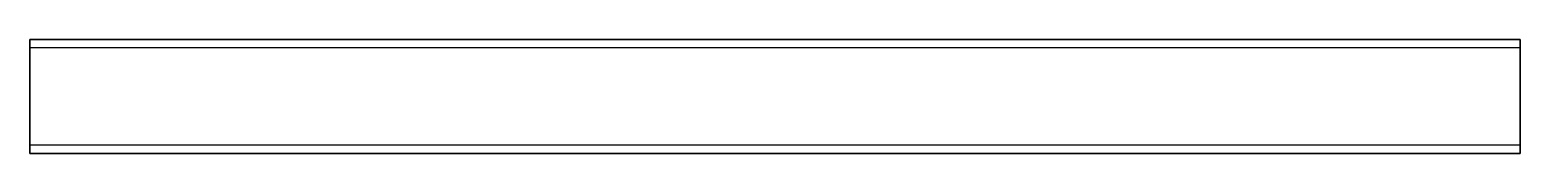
# Model space of a CAD drawing. Header units: inches. Extents: x 0 to 520, y 0 to 40.
import ezdxf

# ---------------------------------------------------------------- set-up
doc = ezdxf.new("R2010")
doc.units = ezdxf.units.IN
doc.header["$MEASUREMENT"] = 0
doc.layers.add('SIMUMAK Visible (ISO)', color=7, linetype='Continuous', lineweight=35)
doc.layers.add('SIMUMAK Visible Narrow (ISO)', color=7, linetype='Continuous', lineweight=25)

# ---------------------------------------------------------------- blocks, each defined once
blk = doc.blocks.new('DIN 40 x 30 x 2 00000009_Sheet_4_2478E 40x30x2mm')
at = {"layer": 'SIMUMAK Visible (ISO)'}
for p, q in [((-260, 17), (-260, 20)), ((260, 20), (-260, 20)), ((-260, 17), (-260, -17)), ((260, 17), (260, 20)), ((260, 17), (260, -17)), ((-260, -20), (-260, -17)), ((260, -20), (-260, -20)), ((260, -20), (260, -17))]:
    blk.add_line(p, q, dxfattribs=at)
at = {"layer": 'SIMUMAK Visible Narrow (ISO)'}
for p, q in [((260, 17), (-260, 17)), ((260, -17), (-260, -17))]:
    blk.add_line(p, q, dxfattribs=at)

msp = doc.modelspace()

# ---------------------------------------------------------------- block references
msp.add_blockref('DIN 40 x 30 x 2 00000009_Sheet_4_2478E 40x30x2mm', (260, 20))

doc.saveas('drawing.dxf')
